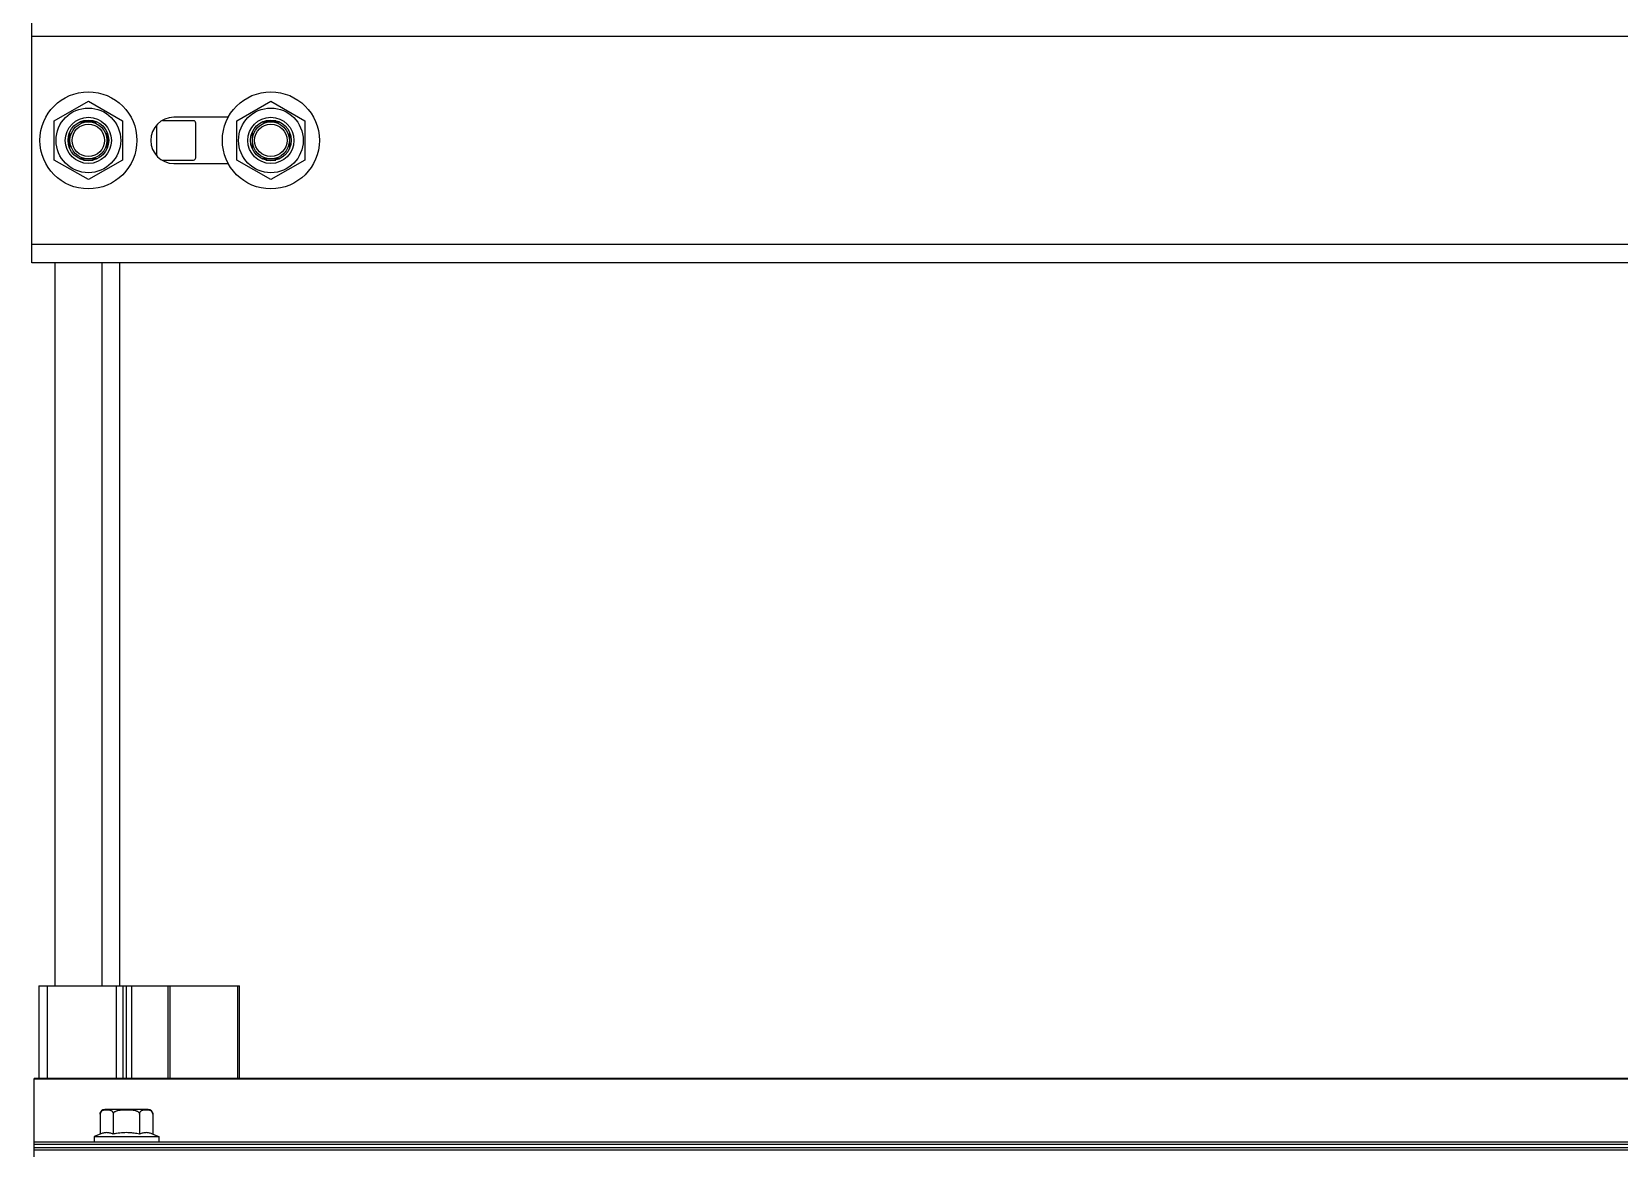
# Model space of a CAD drawing. Header units: millimetres. Extents: x 21899 to 38731, y -5425 to 3612.
# Drawn here: x 31204.7 to 31548.3, y 2868.3 to 3111 of the extents above; entities that cross this region are included whole.
import ezdxf

# ---------------------------------------------------------------- set-up
doc = ezdxf.new("R2010")
doc.units = ezdxf.units.MM

msp = doc.modelspace()

# ---------------------------------------------------------------- linework, layer by layer
at = {"color": 7, "linetype": 'Continuous'}
for p, q in [((31204.74, 3061), (31204.74, 3114)), ((31209.62, 3091.75), (31216.99, 3096)), ((31216.99, 3096), (31224.35, 3091.75)), ((31249.12, 3091.75), (31256.49, 3096)), ((31256.49, 3096), (31263.85, 3091.75)), ((31247.27, 3092.5), (31235.49, 3092.5)), ((31209.62, 3083.25), (31209.62, 3091.75)), ((31212.99, 3085.7), (31212.99, 3089.3)), ((31215.19, 3091.5), (31218.78, 3091.5)), ((31220.99, 3089.3), (31220.99, 3085.7)), ((31224.35, 3091.75), (31224.35, 3083.25)), ((31249.12, 3083.25), (31249.12, 3091.75)), ((31252.49, 3085.7), (31252.49, 3089.3)), ((31254.69, 3091.5), (31258.28, 3091.5)), ((31260.49, 3089.3), (31260.49, 3085.7)), ((31263.85, 3091.75), (31263.85, 3083.25)), ((31216.99, 3079), (31209.62, 3083.25)), ((31218.78, 3083.5), (31215.19, 3083.5)), ((31224.35, 3083.25), (31216.99, 3079)), ((31235.49, 3082.5), (31247.27, 3082.5)), ((31256.49, 3079), (31249.12, 3083.25)), ((31258.28, 3083.5), (31254.69, 3083.5)), ((31263.85, 3083.25), (31256.49, 3079)), ((32505.01, 3061), (31204.74, 3061)), ((31209.74, 3061), (31209.74, 2904.59)), ((31223.74, 3061), (31223.74, 2904.59)), ((31206.24, 2904.59), (31206.24, 2884.36)), ((31206.24, 2904.59), (31234.71, 2904.59)), ((31224.5, 2884.36), (31224.5, 2904.59)), ((31225.25, 2884.36), (31225.25, 2904.59)), ((31234.71, 2884.36), (31234.71, 2904.59)), ((31234.71, 2904.59), (31249.71, 2904.59)), ((31249.71, 2884.36), (31249.71, 2904.59)), ((31205.24, 2867.59), (31205.24, 2884.49)), ((31344.93, 2884.49), (31205.24, 2884.49)), ((34109.19, 2884.49), (31344.93, 2884.49)), ((31219.54, 2876.79), (31219.54, 2872.49)), ((31229.94, 2877.79), (31220.54, 2877.79)), ((31222.39, 2876.79), (31222.39, 2872.49)), ((31228.09, 2876.79), (31228.09, 2872.49)), ((31230.94, 2876.79), (31230.94, 2872.49)), ((31205.24, 2870.79), (31344.93, 2870.79)), ((31219.54, 2872.49), (31218.24, 2871.99)), ((31218.24, 2871.99), (31218.24, 2870.79)), ((31218.24, 2871.99), (31232.24, 2871.99)), ((31230.94, 2872.49), (31232.24, 2871.99)), ((31232.24, 2871.99), (31232.24, 2870.79)), ((31344.93, 2870.79), (34109.19, 2870.79)), ((31205.24, 2869.09), (31344.93, 2869.09)), ((31344.93, 2869.09), (34109.19, 2869.09))]:
    msp.add_line(p, q, dxfattribs=at)
at = {"color": 9, "linetype": 'Continuous'}
for p, q in [((32505.01, 3110), (31204.74, 3110)), ((32505.01, 3065), (31204.74, 3065)), ((31219.9, 3061), (31219.9, 2904.59)), ((31208.06, 2904.59), (31208.06, 2884.36)), ((31223.06, 2884.36), (31223.06, 2904.59)), ((31226.43, 2884.36), (31226.43, 2904.59)), ((31234.27, 2884.36), (31234.27, 2904.59)), ((31249.34, 2884.36), (31249.34, 2904.59)), ((31344.93, 2884.36), (31205.24, 2884.36)), ((34109.19, 2884.36), (31344.93, 2884.36)), ((31205.24, 2870.29), (31344.93, 2870.29)), ((31205.24, 2869.59), (31344.93, 2869.59)), ((31344.93, 2870.29), (34109.19, 2870.29)), ((31344.93, 2869.59), (34109.19, 2869.59))]:
    msp.add_line(p, q, dxfattribs=at)
at = {"color": 3, "linetype": 'Continuous'}
for p, q in [((31218.06, 3091.75), (31215.91, 3091.75)), ((31231.74, 3090.74), (31231.74, 3084.26)), ((31239.74, 3091.75), (31233, 3091.75)), ((31240.24, 3083.75), (31240.24, 3091.25)), ((31257.56, 3091.75), (31255.41, 3091.75)), ((31212.74, 3088.61), (31212.74, 3086.39)), ((31221.24, 3086.39), (31221.24, 3088.61)), ((31215.91, 3083.25), (31218.06, 3083.25)), ((31233, 3083.25), (31239.74, 3083.25)), ((31255.41, 3083.25), (31257.56, 3083.25))]:
    msp.add_line(p, q, dxfattribs=at)
at = {"color": 7, "linetype": 'Continuous'}
for centre, radius in [((31216.99, 3087.5), 10.5), ((31256.49, 3087.5), 10.5), ((31216.99, 3087.5), 7), ((31216.99, 3087.5), 5), ((31256.49, 3087.5), 7), ((31256.49, 3087.5), 5), ((31216.99, 3087.5), 4.4), ((31216.99, 3087.5), 4), ((31216.99, 3087.5), 3.51), ((31256.49, 3087.5), 4.4), ((31256.49, 3087.5), 4), ((31256.49, 3087.5), 3.51)]:
    msp.add_circle(centre, radius, dxfattribs=at)
for centre, radius, start, end in [((31235.49, 3087.5), 5, 90, 270), ((31220.54, 2876.79), 1, 90, 180), ((31229.94, 2876.79), 1, 0, 90)]:
    msp.add_arc(centre, radius, start, end, dxfattribs=at)
at = {"color": 3, "linetype": 'Continuous'}
for centre, start, end in [((31239.74, 3091.25), 0, 90), ((31239.74, 3083.75), 270, 0)]:
    msp.add_arc(centre, 0.5, start, end, dxfattribs=at)
at = {"color": 7, "linetype": 'Continuous'}
for points, start_tangent, end_tangent in [([(31219.54, 2876.79), (31219.55, 2876.93), (31219.55, 2876.98)], (0, 1), (0.196493, 0.980505)), ([(31219.55, 2876.98), (31219.57, 2877.04)], (0.196493, 0.980505), (0.259097, 0.965851)), ([(31219.57, 2877.04), (31219.58, 2877.09), (31219.61, 2877.17)], (0.259097, 0.965851), (0.393606, 0.919279)), ([(31219.61, 2877.17), (31219.65, 2877.23), (31219.73, 2877.36), (31219.83, 2877.47), (31219.95, 2877.56), (31220.09, 2877.63), (31220.25, 2877.68), (31220.43, 2877.72), (31220.54, 2877.74)], (0.393606, 0.919279), (0.994208, 0.10747)), ([(31220.54, 2877.74), (31220.63, 2877.75), (31220.86, 2877.76), (31221.07, 2877.76), (31221.28, 2877.75), (31221.47, 2877.73), (31221.65, 2877.69), (31221.81, 2877.64), (31221.95, 2877.57), (31222.08, 2877.48), (31222.19, 2877.37), (31222.27, 2877.24), (31222.34, 2877.09), (31222.37, 2876.93), (31222.39, 2876.79)], (0.994208, 0.10747), (0, -1)), ([(31222.39, 2876.79), (31222.41, 2876.93), (31222.47, 2877.08), (31222.59, 2877.22), (31222.74, 2877.34), (31222.94, 2877.45), (31223.16, 2877.54), (31223.4, 2877.61), (31223.65, 2877.66), (31223.88, 2877.69), (31224.1, 2877.72), (31224.29, 2877.73), (31224.49, 2877.74), (31224.67, 2877.75), (31224.86, 2877.75), (31225.05, 2877.76), (31225.24, 2877.76)], (0, 1), (1, 0)), ([(31225.24, 2877.76), (31225.52, 2877.75), (31225.81, 2877.75), (31226.1, 2877.74), (31226.38, 2877.72), (31226.67, 2877.68), (31226.95, 2877.64), (31227.24, 2877.56), (31227.49, 2877.47), (31227.7, 2877.36), (31227.87, 2877.23), (31227.99, 2877.09), (31228.06, 2876.93), (31228.09, 2876.79)], (1, 0), (0, -1)), ([(31228.09, 2876.79), (31228.1, 2876.94), (31228.13, 2877.09), (31228.19, 2877.23), (31228.28, 2877.36), (31228.38, 2877.47), (31228.51, 2877.56), (31228.65, 2877.63), (31228.8, 2877.69), (31228.97, 2877.72), (31229.16, 2877.74), (31229.35, 2877.75), (31229.54, 2877.76), (31229.72, 2877.75), (31229.88, 2877.74), (31230.03, 2877.72), (31230.19, 2877.69), (31230.34, 2877.65), (31230.49, 2877.58), (31230.63, 2877.48), (31230.74, 2877.37), (31230.82, 2877.24), (31230.89, 2877.09), (31230.92, 2876.93), (31230.94, 2876.79)], (0, 1), (0, -1)), ([(31222.39, 2872.49), (31222.02, 2872.62), (31221.67, 2872.71), (31221.31, 2872.77), (31220.96, 2872.79), (31220.61, 2872.77), (31220.25, 2872.71), (31219.9, 2872.62), (31219.54, 2872.49)], (-0.932391, 0.361452), (-0.932391, -0.361452)), ([(31225.24, 2872.79), (31224.52, 2872.77), (31223.82, 2872.71), (31223.11, 2872.62), (31222.39, 2872.49)], (-1, 0), (-0.981728, -0.190289)), ([(31228.09, 2872.49), (31227.5, 2872.59), (31226.93, 2872.68), (31226.37, 2872.74), (31225.8, 2872.77), (31225.24, 2872.79)], (-0.981728, 0.190289), (-1, 0)), ([(31230.94, 2872.49), (31230.57, 2872.62), (31230.22, 2872.71), (31229.86, 2872.77), (31229.51, 2872.79), (31229.16, 2872.77), (31228.8, 2872.71), (31228.45, 2872.62), (31228.09, 2872.49)], (-0.932391, 0.361452), (-0.932391, -0.361452))]:
    msp.add_spline(points, degree=3, dxfattribs=dict(at, start_tangent=start_tangent, end_tangent=end_tangent))

doc.saveas('drawing.dxf')
